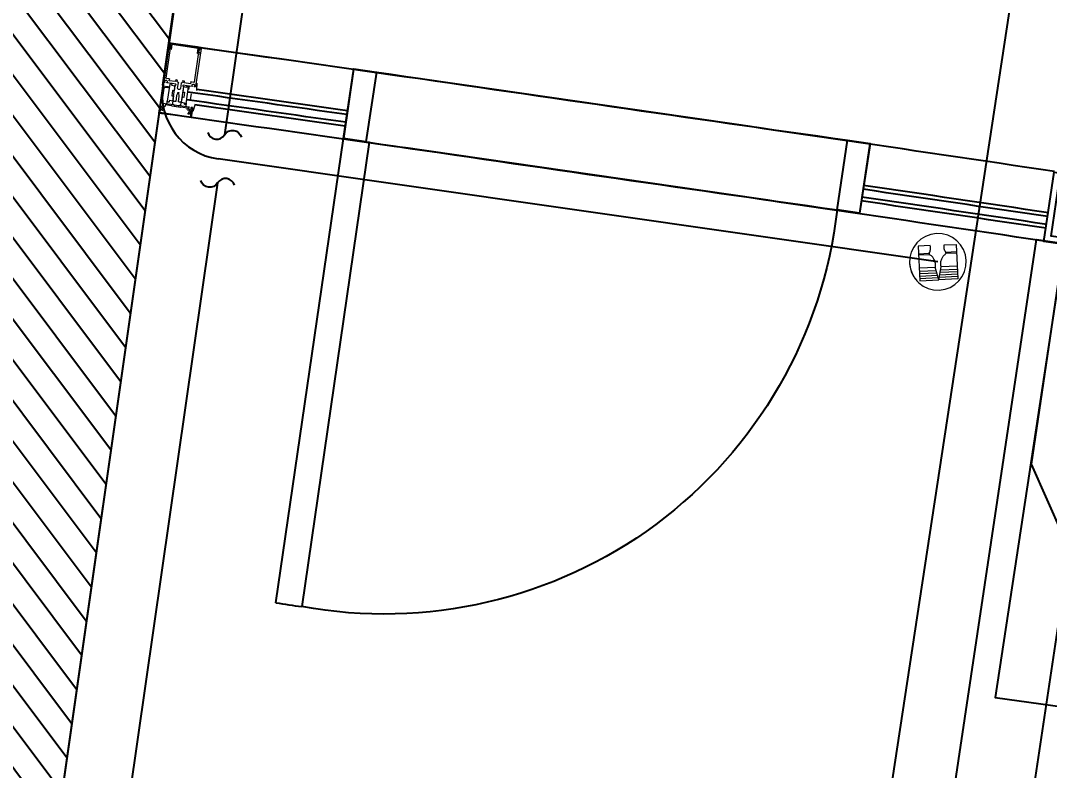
# Model space of a CAD drawing. Extents: x -678889171 to 586587, y -792238163 to 335485.
# Drawn here: x 29840 to 31418, y 49795 to 50946 of the extents above; entities that cross this region are included whole.
import ezdxf
from ezdxf.xclip import XClip

# ---------------------------------------------------------------- set-up
doc = ezdxf.new("R2010")
doc.units = 0
doc.header["$MEASUREMENT"] = 0
doc.header["$XCLIPFRAME"] = 2
doc.layers.get('0').update_dxf_attribs({"color": 8})
doc.layers.get('Defpoints').update_dxf_attribs({"color": 252})
for name, color, linetype in [('1', 8, 'Continuous'), ('9TH-FURN$0$XR-A-TYP-1-2-3-4-5-6-7-8-9-10$0$I-EQPM', 252, 'Continuous'), ('9TH-FURN$0$XR-A-TYP-1-2-3-4-5-6-7-8-9-10$0$TYPICAL TYPES$0$I-FURN', 252, 'Continuous'), ('9TH-FURN$0$XR-A-TYP-1-2-3-4-5-6-7-8-9-10$0$XREF_1BR$0$I-EQPM', 252, 'Continuous'), ('E-CUT-LINE', 1, 'Continuous'), ('embedded HR power', 3, 'Continuous'), ('HR_LIGHT', 1, 'Continuous'), ('Title Block', 7, 'Continuous'), ('XR-A-9TH-FLOOR$0$A-SITE-PATT', 252, 'Continuous'), ('XR-A-9TH-FLOOR$0$A-WALL', 252, 'Continuous'), ('XR-A-col-910$0$A-COLS', 252, 'Continuous'), ('XR-A-col-910$0$A-SITE-PATT', 252, 'Continuous'), ('XR-A-TYP 00(OUTER)$0$A-DOOR', 252, 'Continuous'), ('XR-A-TYP 00(OUTER)$0$A-GLAZ', 252, 'Continuous'), ('XR-A-TYP 00(OUTER)$0$A-SITE-PATT', 252, 'Continuous'), ('XR-A-TYP-4TH TO 10TH (OUTER)$0$A-DIM-IN', 252, 'Continuous'), ('XR-A-TYP31$0$XR-A-TYP-1-2-3-4-5-6-7-8-9$0$A-WALL', 252, 'Continuous')]:
    doc.layers.add(name, color=color, linetype=linetype)
doc.layers.add('XR-A-TYP 00(OUTER)$0$A-WALL-CMU', color=252, linetype='Continuous', lineweight=50)
doc.layers.add('XR-A-TYP 00(OUTER)$0$Main entrance$0$A-ELEV-GLAZ', color=252, linetype='Continuous', lineweight=20)
doc.styles.add('Work$0$E-M.MODUL', font='romans.shx', dxfattribs={"width": 0.8})
doc.dimstyles.new('Work$0$S-DIM', dxfattribs={"dimscale": 500, "dimtxt": 0.2065, "dimasz": 0.104, "dimexe": 0, "dimexo": 0, "dimgap": 0, "dimtad": 0, "dimdec": 0, "dimzin": 0, "dimdsep": 46, "dimtxsty": 'Work$0$E-M.MODUL', "dimcen": 0.25, "dimclrd": 5, "dimclre": 5, "dimclrt": 1, "dimadec": 0, "dimazin": 0, "dimtfac": 1, "dimtdec": 0, "dimtofl": 0, "dimtmove": 0, "dimatfit": 3, "dimfxl": 1, "dimtolj": 1, "dimtzin": 0, "dimlwe": 13, "dimarcsym": 0})

# ---------------------------------------------------------------- blocks, each defined once
blk = doc.blocks.new('CW_0.000')
blk.add_lwpolyline([(0, -26, 0.66), (0, 0, -0.66), (0, 26, 0.97)], format="xyb")
blk = doc.blocks.new('OO')
at = {"layer": 'Title Block', "color": 1, "lineweight": 0}
blk.add_lwpolyline([(60952.7, 178216.7, 1), (60952.7, 178129.8, 1), (60952.7, 178216.7, 0.198221), (60922.1, 178204.1, 0.198221)], format="xyb", dxfattribs=at)
for points in [[(60925.2, 178173.1), (60944.8, 178177.7), (60945.5, 178177.5), (60946.8, 178177.3), (60947.6, 178177.2), (60948.6, 178177.2), (60949.5, 178177.2), (60950.6, 178177.2), (60951.8, 178177.4), (60952.8, 178177.6), (60954.4, 178178), (60955.7, 178178.4), (60957.2, 178179.1), (60959.2, 178180.3), (60960.1, 178180.8), (60960.8, 178181.4), (60961.7, 178182.2), (60962.4, 178182.9), (60963.1, 178183.6), (60963.7, 178184.5), (60964.4, 178185.4), (60964.7, 178185.9), (60964.9, 178185.8), (60965.2, 178185.8), (60965.4, 178185.7), (60965.7, 178185.7), (60966, 178185.7), (60966.2, 178185.8), (60966.4, 178185.8), (60966.7, 178185.9), (60966.7, 178186), (60968, 178185.2), (60969.2, 178184.6), (60970.7, 178184.1), (60972.2, 178183.8), (60973.8, 178183.6), (60975.3, 178183.6), (60976.7, 178183.7), (60977.8, 178183.9), (60978.3, 178184), (60978.2, 178202.2), (60925.2, 178202.2), (60925.2, 178173.1)], [(60928.8, 178202.2), (60928.8, 178174)], [(60932.4, 178202.2), (60932.4, 178174.8)], [(60936, 178202.2), (60936, 178175.6)], [(60939.6, 178202.2), (60939.6, 178176.4)], [(60944.8, 178202.2), (60944.8, 178177.6)], [(60964.7, 178202.2), (60964.7, 178185.9)], [(60966.7, 178202.2), (60966.7, 178186)], [(60925.2, 178173.1), (60944.8, 178168.6), (60945.5, 178168.7), (60946.8, 178168.9), (60947.6, 178169), (60948.6, 178169.1), (60949.5, 178169.1), (60950.6, 178169), (60951.8, 178168.9), (60952.8, 178168.7), (60954.4, 178168.3), (60955.7, 178167.8), (60957.2, 178167.1), (60959.2, 178166), (60960.1, 178165.4), (60960.8, 178164.8), (60961.7, 178164.1), (60962.4, 178163.3), (60963.1, 178162.6), (60963.7, 178161.8), (60964.4, 178160.9), (60964.7, 178160.4), (60964.9, 178160.4), (60965.2, 178160.5), (60965.4, 178160.5), (60965.7, 178160.5), (60966, 178160.5), (60966.2, 178160.5), (60966.4, 178160.4), (60966.7, 178160.3), (60966.7, 178160.3), (60968, 178161), (60969.2, 178161.6), (60970.7, 178162.1), (60972.2, 178162.5), (60973.8, 178162.7), (60975.3, 178162.7), (60976.7, 178162.5), (60977.8, 178162.3), (60978.3, 178162.2), (60978.2, 178144), (60925.2, 178144), (60925.2, 178173.1)], [(60928.8, 178144), (60928.8, 178172.3)], [(60932.4, 178144), (60932.4, 178171.5)], [(60936, 178144), (60936, 178170.6)], [(60939.6, 178144), (60939.6, 178169.8)], [(60944.8, 178144), (60944.8, 178168.6)], [(60964.7, 178144), (60964.7, 178160.4)], [(60966.7, 178144), (60966.7, 178160.3)]]:
    blk.add_lwpolyline(points, dxfattribs=at)
blk = doc.blocks.new('*D3041')
at = {"layer": '1', "color": 5, "lineweight": 13, "transparency": 16777216}
for p, q in [((31492.7, 50427.6), (31842.7, 50375.2)), ((31186.2, 48380.4), (31536.3, 48328))]:
    blk.add_line(p, q, dxfattribs=at)
at = {"layer": '1', "color": 5, "lineweight": -2, "transparency": 16777216}
for p, q in [((31835, 50323.7), (31710.2, 49489.7)), ((31544, 48379.4), (31668.8, 49213.5))]:
    blk.add_line(p, q, dxfattribs=at)
at = {"layer": '1', "color": 5, "transparency": 16777216}
for points in [[(31826.4, 50325), (31843.6, 50322.5), (31842.7, 50375.2)], [(31535.4, 48380.7), (31552.5, 48378.1), (31536.3, 48328)]]:
    blk.add_solid(points, dxfattribs=at)
at = {"layer": 'Defpoints', "color": 0, "transparency": 16777216}
for p in [(31492.7, 50427.6, 0), (31186.2, 48380.4, 0), (31536.3, 48328)]:
    blk.add_point(p, dxfattribs=at)
at = {"layer": '1', "color": 1, "transparency": 16777216, "insert": (31689.5, 49351.6), "char_height": 103.25, "attachment_point": 5, "rotation": 81.4867, "style": 'Work$0$E-M.MODUL'}
blk.add_mtext('\\A1;1950', dxfattribs=at)
blk = doc.blocks.new('*U293')
at = {"layer": '9TH-FURN$0$XR-A-TYP-1-2-3-4-5-6-7-8-9-10$0$XREF_1BR$0$I-EQPM'}
blk.add_lwpolyline([(-14235.9, 12033.2), (-14235.9, 11254.2), (-14172.9, 11154.2), (-14162.9, 11036.7), (-14139.9, 11036.7), (-14139.9, 12250.7), (-14162.9, 12250.7), (-14172.9, 12133.2)], close=True, dxfattribs=at)
for points in [[(-14162.9, 11036.7), (-14162.9, 12250.7)], [(-14172.9, 12133.2), (-14172.9, 11154.2)]]:
    blk.add_lwpolyline(points, dxfattribs=at)
blk = doc.blocks.new('*U1547')
at = {"layer": 'XR-A-col-910$0$A-SITE-PATT'}
h = blk.add_hatch(dxfattribs=at)
h.set_pattern_fill('ANSI31', color=256, scale=300, angle=8.1314)
h.set_pattern_definition([(45, (5496.236, -59210.182), (-26.516504, 26.516504), [])])
h.paths.add_polyline_path([(100, -25307), (100, -17907), (2350, -17907), (2350, -17557), (-250, -17557), (-250, -25307)])
at = {"layer": 'XR-A-col-910$0$A-COLS'}
blk.add_lwpolyline([(100, -25307), (100, -17907), (2350, -17907), (2350, -17557), (-250, -17557), (-250, -25307)], close=True, dxfattribs=at)
blk = doc.blocks.new('XR-A-col-910')
at = {"layer": 'XR-A-col-910$0$A-SITE-PATT', "xscale": -1, "rotation": 171.8685461071584}
blk.add_blockref('*U1547', (29245.2, 12739.3), dxfattribs=at)
blk = doc.blocks.new('XR-A-TYP 00(OUTER)$0$D1')
at = {"layer": 'XR-A-TYP 00(OUTER)$0$A-DOOR', "extrusion": (-2.40084e-09, -2.24279e-08, 1), "elevation": 0}
for points in [[(66309, 178847.8), (66344, 178846.8), (66346.5, 178954.8), (66311.5, 178955.7), (66309, 178847.8)], [(67073.7, 178826.6), (67108.7, 178825.7), (67111.2, 178933.7), (67076.2, 178934.6), (67073.7, 178826.6)]]:
    blk.add_lwpolyline(points, dxfattribs=at)
for points in [[(67076.2, 178934.6, -0.001328), (66346.5, 178954.8, -0.000542)], [(67073.5, 178826.4, -0.001345), (66344, 178846.8, -0.000388)], [(67089.2, 178105.8, -0.000073), (67049.2, 178106.8, -0.000073)]]:
    blk.add_lwpolyline(points, format="xyb", dxfattribs=at)
at = {"layer": 'XR-A-TYP 00(OUTER)$0$A-DOOR', "extrusion": (-2.40828e-09, -2.24517e-08, 1), "elevation": 0}
blk.add_lwpolyline([(67089.2, 178105.8), (67108.7, 178825.6), (67068.8, 178826.7), (67049.2, 178106.8)], dxfattribs=at)
at = {"layer": 'XR-A-TYP 00(OUTER)$0$A-DOOR'}
blk.add_arc((67041.7, 178805.7, 0), 698.9, 176.6234, 270.6138, dxfattribs=at)
blk = doc.blocks.new('XR-A-TYP 00(OUTER)$0$m')
at = {"layer": 'XR-A-TYP 00(OUTER)$0$Main entrance$0$A-ELEV-GLAZ'}
for p, q in [((12664.2, 190975.7, 0), (12663.8, 190966.3, 0)), ((12664.2, 190975.7, 0), (12663.8, 190966.3, 0)), ((12714.1, 190973.9, 0), (12664.2, 190975.7, 0)), ((12664.9, 190966.7, 0), (12665.2, 190974.4, 0)), ((12665.2, 190974.4, 0), (12713, 190972.7, 0)), ((12668, 190970.6, 0), (12665.7, 190966.8, 0)), ((12668.1, 190967.5, 0), (12669.5, 190969.7, 0)), ((12708.4, 190968.3, 0), (12709.6, 190966, 0)), ((12712, 190965.1, 0), (12709.9, 190969.1, 0)), ((12713, 190972.7, 0), (12712.8, 190965, 0)), ((12713.8, 190964.5, 0), (12714.1, 190973.9, 0)), ((12663.8, 190964.2, 0), (12662.7, 190933.4, 0)), ((12663.8, 190964.2, 0), (12663.6, 190960.2, 0)), ((12665.3, 190964.8, 0), (12664.4, 190964.8, 0)), ((12665.3, 190964.8, 0), (12664.4, 190964.8, 0)), ((12665.5, 190966.6, 0), (12664.9, 190966.7, 0)), ((12664.9, 190936.7, 0), (12665.7, 190958.5, 0)), ((12665.1, 190965, 0), (12665.5, 190965, 0)), ((12667, 190959.7, 0), (12683.8, 190959.1, 0)), ((12668, 190964.7, 0), (12668.1, 190967.5, 0)), ((12670.4, 190964.6, 0), (12668, 190964.7, 0)), ((12671.6, 190961.6, 0), (12671.6, 190963.3, 0)), ((12681.8, 190961.3, 0), (12671.6, 190961.6, 0)), ((12674, 190955.5, 0), (12673.1, 190929, 0)), ((12673.7, 190959.4, 0), (12673.6, 190954.2, 0)), ((12676.6, 190954.1, 0), (12676.7, 190955.4, 0)), ((12681.8, 190953.9, 0), (12676.6, 190954.1, 0)), ((12681.8, 190953.9, 0), (12680.9, 190929.2, 0)), ((12681.5, 190945.9, 0), (12681.8, 190953.9, 0)), ((12682.3, 190961.8, 0), (12681.8, 190961.3, 0)), ((12681.8, 190953.9, 0), (12682, 190959.2, 0)), ((12682.6, 190953.8, 0), (12681.8, 190953.9, 0)), ((12683.1, 190953.8, 0), (12681.8, 190953.9, 0)), ((12683.3, 190959.1, 0), (12682, 190959.2, 0)), ((12688.4, 190961.6, 0), (12682.3, 190961.8, 0)), ((12683, 190954.1, 0), (12682.6, 190953.8, 0)), ((12683.3, 190953.8, 0), (12683, 190954.1, 0)), ((12684.8, 190953.8, 0), (12683.3, 190953.8, 0)), ((12683.8, 190959.1, 0), (12684.1, 190958.8, 0)), ((12684.1, 190958.8, 0), (12684.5, 190959.1, 0)), ((12684.5, 190959.1, 0), (12692.7, 190958.8, 0)), ((12685.1, 190954.1, 0), (12684.8, 190953.8, 0)), ((12685.4, 190953.7, 0), (12685.1, 190954.1, 0)), ((12686.3, 190953.7, 0), (12685.4, 190953.7, 0)), ((12685.8, 190959, 0), (12685.9, 190961.7, 0)), ((12686, 190944.6, 0), (12686.3, 190953.7, 0)), ((12688.7, 190961.2, 0), (12688.4, 190961.6, 0)), ((12689, 190961.6, 0), (12688.7, 190961.2, 0)), ((12695, 190961.3, 0), (12689, 190961.6, 0)), ((12690.5, 190953.6, 0), (12690.2, 190944.5, 0)), ((12691.4, 190953.5, 0), (12690.5, 190953.6, 0)), ((12691.4, 190958.8, 0), (12691.5, 190961.5, 0)), ((12691.7, 190953.8, 0), (12691.4, 190953.5, 0)), ((12692, 190953.5, 0), (12691.7, 190953.8, 0)), ((12693.5, 190953.4, 0), (12692, 190953.5, 0)), ((12692.7, 190958.8, 0), (12693, 190958.4, 0)), ((12693, 190958.4, 0), (12693.3, 190958.8, 0)), ((12693.3, 190958.8, 0), (12708.1, 190958.2, 0)), ((12693.9, 190953.8, 0), (12693.5, 190953.4, 0)), ((12695, 190953.4, 0), (12693.7, 190953.4, 0)), ((12695.2, 190958.7, 0), (12693.9, 190958.7, 0)), ((12694.2, 190953.4, 0), (12693.9, 190953.8, 0)), ((12694.1, 190928.8, 0), (12695, 190953.4, 0)), ((12695, 190953.4, 0), (12694.2, 190953.4, 0)), ((12694.7, 190945.5, 0), (12695, 190953.4, 0)), ((12695.5, 190960.8, 0), (12695, 190961.3, 0)), ((12695.2, 190958.7, 0), (12695, 190953.4, 0)), ((12695, 190953.4, 0), (12700.2, 190953.2, 0)), ((12705.7, 190960.4, 0), (12695.5, 190960.8, 0)), ((12700.2, 190953.2, 0), (12700.2, 190954.5, 0)), ((12702.9, 190954.4, 0), (12701.9, 190928, 0)), ((12703.4, 190958.4, 0), (12703.2, 190953.1, 0)), ((12705.8, 190962, 0), (12705.7, 190960.4, 0)), ((12709.5, 190963.2, 0), (12707.1, 190963.3, 0)), ((12707.8, 190960.1, 0), (12707.9, 190960.4, 0)), ((12708.9, 190961.4, 0), (12710.8, 190961.3, 0)), ((12709.6, 190966, 0), (12709.5, 190963.2, 0)), ((12711.4, 190958.1, 0), (12713.1, 190958, 0)), ((12711.8, 190960.2, 0), (12711.8, 190960, 0)), ((12712.8, 190965, 0), (12712.1, 190965, 0)), ((12712.1, 190963.3, 0), (12712.5, 190963.3, 0)), ((12713.1, 190963, 0), (12712.3, 190963.1, 0)), ((12713.6, 190958.5, 0), (12713.7, 190962.4, 0)), ((12716.3, 190952.6, 0), (12715.1, 190964.1, 0)), ((12678.6, 190938.1, 0), (12678.9, 190946, 0)), ((12681.2, 190938, 0), (12678.6, 190938.1, 0)), ((12678.9, 190946, 0), (12681.5, 190945.9, 0)), ((12680.9, 190930.1, 0), (12681.2, 190938, 0)), ((12687, 190940, 0), (12686, 190944.6, 0)), ((12690.2, 190944.5, 0), (12688.8, 190939.9, 0)), ((12694.2, 190929.6, 0), (12694.5, 190937.5, 0)), ((12694.5, 190937.5, 0), (12697.1, 190937.4, 0)), ((12697.4, 190945.4, 0), (12694.7, 190945.5, 0)), ((12697.1, 190937.4, 0), (12697.4, 190945.4, 0)), ((12707.4, 190937.8, 0), (12707.7, 190946.9, 0)), ((12662.5, 190927.7, 0), (12660.3, 190868.4)), ((12662.5, 190927.7, 0), (12660.3, 190868.4)), ((12662.7, 190933.4, 0), (12670.5, 190933.1, 0)), ((12664.6, 190928, 0), (12662.9, 190928.1, 0)), ((12665.5, 190921.1, 0), (12664, 190878.4)), ((12664.2, 190925.9, 0), (12664.2, 190926.1, 0)), ((12667.1, 190924.7, 0), (12665.2, 190924.8, 0)), ((12670.4, 190921.3, 0), (12666, 190921.5, 0)), ((12670.6, 190935.2, 0), (12666.1, 190935.4, 0)), ((12675.4, 190927.6, 0), (12667.9, 190927.9, 0)), ((12668.2, 190926, 0), (12668.2, 190925.8, 0)), ((12670.9, 190924.2, 0), (12670.8, 190921.7, 0)), ((12680.7, 190923.8, 0), (12670.9, 190924.2, 0)), ((12671.1, 190933.7, 0), (12671.2, 190934.5, 0)), ((12675.7, 190927.3, 0), (12675.4, 190927.6, 0)), ((12675.7, 190928.9, 0), (12675.8, 190930.3, 0)), ((12676, 190927.6, 0), (12675.7, 190927.3, 0)), ((12675.8, 190930.3, 0), (12680.9, 190930.1, 0)), ((12681.9, 190927.4, 0), (12676, 190927.6, 0)), ((12680.6, 190921.4, 0), (12680.7, 190923.8, 0)), ((12682.7, 190920.9, 0), (12681, 190920.9, 0)), ((12681.1, 190929, 0), (12682, 190929, 0)), ((12682.2, 190928.8, 0), (12682.1, 190927.6, 0)), ((12683.9, 190923.7, 0), (12683.2, 190923.7, 0)), ((12683.2, 190923.7, 0), (12683.2, 190921.3, 0)), ((12685.5, 190933, 0), (12685.3, 190924.9, 0)), ((12689.5, 190924.8, 0), (12689.8, 190932.8, 0)), ((12691.4, 190923.4, 0), (12690.7, 190923.5, 0)), ((12691.3, 190921, 0), (12691.4, 190923.4, 0)), ((12692.8, 190927.2, 0), (12692.9, 190928.4, 0)), ((12698.9, 190926.8, 0), (12693, 190927, 0)), ((12693.1, 190928.6, 0), (12693.9, 190928.6, 0)), ((12703.7, 190923, 0), (12693.9, 190923.3, 0)), ((12693.9, 190923.3, 0), (12693.9, 190920.9, 0)), ((12699.3, 190929.4, 0), (12694.2, 190929.6, 0)), ((12699.2, 190926.5, 0), (12698.9, 190926.8, 0)), ((12699.5, 190926.8, 0), (12699.2, 190926.5, 0)), ((12699.3, 190928.1, 0), (12699.3, 190929.4, 0)), ((12707, 190926.5, 0), (12699.5, 190926.8, 0)), ((12702.3, 190926.7, 0), (12702.5, 190932, 0)), ((12703.7, 190920.6, 0), (12703.7, 190923, 0)), ((12706.6, 190924.4, 0), (12706.6, 190924.6, 0)), ((12709.5, 190923.2, 0), (12707.6, 190923.3, 0)), ((12712, 190926.3, 0), (12710.3, 190926.4, 0)), ((12710.3, 190866.6), (12712.4, 190925.9, 0)), ((12710.6, 190924.5, 0), (12710.5, 190924.2, 0)), ((12715.5, 190931.5, 0), (12713.5, 190920.1, 0)), ((12693.4, 190920.5, 0), (12691.7, 190920.6, 0)), ((12708.5, 190920, 0), (12704.1, 190920.1, 0)), ((12707.4, 190876.8), (12708.9, 190919.5, 0)), ((12661.9, 190869.3), (12663.9, 190874.2)), ((12662.4, 190876.9), (12664, 190878.4)), ((12662.4, 190874.9), (12662.4, 190876.9)), ((12663.9, 190874.2), (12663, 190874.3)), ((12707.4, 190876.8), (12708.8, 190875.3)), ((12708.8, 190875.3), (12708.7, 190873.3)), ((12660.7, 190868.2), (12661.9, 190869.3)), ((12708.1, 190872.7), (12707.2, 190872.7)), ((12707.2, 190872.7), (12708.9, 190867.7)), ((12708.9, 190867.7), (12709.9, 190866.5))]:
    blk.add_line(p, q, dxfattribs=at)
at = {"layer": 'XR-A-TYP 00(OUTER)$0$Main entrance$0$A-ELEV-GLAZ', "elevation": 0}
blk.add_lwpolyline([(12709.6, 190866, 0.668179), (12709.8, 190866.3), (12708.1, 190868.2), (12707.1, 190868.2), (12707.2, 190872.7), (12707.9, 190872.7), (12706.6, 190875.1, 0.767327), (12706, 190875), (12705.7, 190867.4), (12665, 190868.9), (12665.2, 190876.4, 0.767327), (12664.7, 190876.6), (12663.2, 190874.3), (12663.9, 190874.2), (12663.7, 190869.7), (12662.7, 190869.8), (12660.8, 190868.1, 0.668179), (12661, 190867.7)], format="xyb", close=True, dxfattribs=at)
at = {"layer": 'XR-A-TYP 00(OUTER)$0$Main entrance$0$A-ELEV-GLAZ'}
for centre, radius, start, end in [((12668.8, 190970.1, 0), 0.847, 327.9564, 147.9564), ((12709.2, 190968.7, 0), 0.847, 27.9564, 207.9564), ((12665.1, 190966.2, 0), 1.27, 177.9564, 267.9564), ((12664.4, 190964.1, 0), 0.635, 87.9564, 177.9564), ((12664.4, 190964.1, 0), 0.635, 87.9564, 177.9564), ((12665.3, 190965.8, 0), 1.06, 267.9564, 69.2935), ((12665.5, 190965.8, 0), 0.847, 267.9564, 87.9564), ((12666.9, 190958.4, 0), 1.27, 87.9564, 177.9564), ((12670.4, 190963.3, 0), 1.27, 357.9564, 87.9564), ((12675.4, 190955.4, 0), 1.32, 357.9564, 177.9564), ((12701.5, 190954.5, 0), 1.32, 357.9564, 177.9564), ((12707.1, 190962, 0), 1.27, 87.9564, 177.9564), ((12709.7, 190960.1, 0), 1.91, 177.9564, 223.1461), ((12708.9, 190960.3, 0), 1.06, 87.9564, 177.9564), ((12708.1, 190958.5, 0), 0.318, 267.9564, 43.1461), ((12710.8, 190960.2, 0), 1.06, 357.9564, 87.9564), ((12711.4, 190958.4, 0), 0.318, 132.7668, 267.9564), ((12712.3, 190964.1, 0), 1.06, 106.6194, 267.9564), ((12712.1, 190964.1, 0), 0.847, 87.9564, 267.9564), ((12709.9, 190960.1, 0), 1.91, 312.7668, 357.9564), ((12712.5, 190964.5, 0), 1.27, 267.9564, 357.9564), ((12713.1, 190962.4, 0), 0.635, 357.9564, 87.9564), ((12713.2, 190958.5, 0), 0.423, 267.9564, 357.9564), ((12666.2, 190936.6, 0), 1.27, 177.9564, 267.9564), ((12687.9, 190940.2, 0), 0.911, 192.9564, 342.9564), ((12662.9, 190927.6, 0), 0.423, 87.9564, 177.9564), ((12666.1, 190926.1, 0), 1.91, 132.7668, 177.9564), ((12665.3, 190925.9, 0), 1.06, 177.9564, 267.9564), ((12664.6, 190927.7, 0), 0.318, 312.7668, 87.9564), ((12665.9, 190921.1, 0), 0.423, 87.9564, 177.9564), ((12667.1, 190925.8, 0), 1.06, 267.9564, 357.9564), ((12667.9, 190927.6, 0), 0.318, 87.9564, 223.1461), ((12666.3, 190926, 0), 1.91, 357.9564, 43.1461), ((12670.4, 190921.7, 0), 0.423, 267.9564, 357.9564), ((12670.5, 190933.7, 0), 0.635, 267.9564, 357.9564), ((12670.5, 190934.6, 0), 0.635, 357.9564, 87.9564), ((12674.4, 190929, 0), 1.32, 177.9564, 357.9564), ((12681, 190921.4, 0), 0.423, 177.9564, 267.9564), ((12681.1, 190929.2, 0), 0.212, 177.9564, 267.9564), ((12681.9, 190927.6, 0), 0.212, 267.9564, 357.9564), ((12681.9, 190928.8, 0), 0.212, 357.9564, 87.9564), ((12682.7, 190921.3, 0), 0.423, 267.9564, 357.9564), ((12684, 190925, 0), 1.27, 267.9564, 357.9564), ((12687.7, 190932.9, 0), 2.12, 357.9564, 177.9564), ((12690.8, 190924.7, 0), 1.27, 177.9564, 267.9564), ((12691.7, 190921, 0), 0.423, 177.9564, 267.9564), ((12693, 190927.2, 0), 0.212, 177.9564, 267.9564), ((12693.1, 190928.4, 0), 0.212, 87.9564, 177.9564), ((12693.4, 190920.9, 0), 0.423, 267.9564, 357.9564), ((12693.9, 190928.8, 0), 0.212, 267.9564, 357.9564), ((12700.6, 190928, 0), 1.32, 177.9564, 357.9564), ((12708.5, 190924.5, 0), 1.91, 132.7668, 177.9564), ((12707.6, 190924.4, 0), 1.06, 177.9564, 267.9564), ((12707, 190926.2, 0), 0.318, 312.7668, 87.9564), ((12709.5, 190924.3, 0), 1.06, 267.9564, 357.9564), ((12710.3, 190926.1, 0), 0.318, 87.9564, 223.1461), ((12708.6, 190924.5, 0), 1.91, 357.9564, 43.1461), ((12712, 190925.9, 0), 0.423, 357.9564, 87.9564), ((12704.1, 190920.5, 0), 0.423, 177.9564, 267.9564), ((12708.5, 190919.5, 0), 0.423, 357.9564, 87.9564), ((12663, 190874.9), 0.635, 177.9564, 267.9564), ((12660.6, 190868.4), 0.211, 177.9564, 312.9564), ((12708.1, 190873.3), 0.635, 267.9564, 357.9564), ((12710.1, 190866.6), 0.211, 222.9564, 357.9564)]:
    blk.add_arc(centre, radius, start, end, dxfattribs=at)
blk = doc.blocks.new('XR-A-TYP 00(OUTER)$0$corner1')
at = {"layer": 'XR-A-TYP 00(OUTER)$0$A-GLAZ'}
for points in [[(67874.9, 8251.7), (67981.1, 8229.8), (67958.8, 8124.2), (67852.6, 8146)], [(67882.6, 8239.9), (67969.2, 8222.1), (67951.1, 8136), (67864.5, 8153.8)]]:
    blk.add_lwpolyline(points, close=True, dxfattribs=at)
blk = doc.blocks.new('XR-A-TYP 00(OUTER)')
at = {"layer": 'XR-A-TYP 00(OUTER)$0$A-GLAZ'}
for p, q in [((33151.4, 37349.2, 0), (33135.8, 37242.6, 0)), ((33943.1, 37234.4, 0), (33927.5, 37127.8, 0))]:
    blk.add_line(p, q, dxfattribs=at)
for centre, radius, start, end in [((9915.3, -125927), 164920.6, 81.522979, 81.999958), ((-54136.5, -579718.9), 623210.7, 81.9585199, 81.9749052), ((9915.3, -125927), 164850.6, 81.900636, 81.986216), ((9915.3, -125927), 164856.6, 81.900627, 81.981615), ((9915.3, -125927), 164838.6, 81.900654, 81.986228), ((9915.3, -125927), 164832.6, 81.900663, 81.981598), ((9915.3, -125927), 164812.6, 81.522979, 81.999958), ((9915.3, -125927), 164850.6, 81.522979, 81.622595), ((9915.3, -125927), 164856.6, 81.522979, 81.622595), ((9915.3, -125927), 164832.6, 81.522979, 81.622592), ((9915.3, -125927), 164838.6, 81.522979, 81.622593)]:
    blk.add_arc(centre, radius, start, end, dxfattribs=at)
at = {"layer": 'XR-A-TYP 00(OUTER)$0$A-SITE-PATT', "xscale": -0.9999999999999983, "rotation": 169.7746999202516}
blk.add_blockref('XR-A-TYP 00(OUTER)$0$m', (54291.8, 227472.3, 0), dxfattribs=at)
at = {"layer": 'XR-A-TYP 00(OUTER)$0$A-SITE-PATT', "rotation": 3.585023878988403}
blk.add_blockref('XR-A-TYP 00(OUTER)$0$corner1', (-33000.2, 24711.4), dxfattribs=at)
at = {"layer": 'XR-A-TYP 00(OUTER)$0$A-WALL-CMU', "xscale": -0.9999999999999991, "rotation": 350.1897415367441}
blk.add_blockref('XR-A-TYP 00(OUTER)$0$D1', (68793.9, -150402.5, 0), dxfattribs=at)
blk = doc.blocks.new('XR-A-TYP-4TH TO 10TH (OUTER)')
at = {"layer": 'XR-A-TYP-4TH TO 10TH (OUTER)$0$A-DIM-IN'}
ref = blk.add_blockref('XR-A-TYP 00(OUTER)', (0, 0), dxfattribs=at)
XClip(ref).set_block_clipping_path([(19908.0302680896, -24395.0039034439), (141486.3941120692, 77630.6383366612)])
blk = doc.blocks.new('XR-A-TYP31')
at = {"layer": 'XR-A-TYP31$0$XR-A-TYP-1-2-3-4-5-6-7-8-9$0$A-WALL', "elevation": 0}
blk.add_lwpolyline([(34029.1, 35952.2), (34199.1, 37087.8), (34317.8, 37070.1), (34147.8, 35934.5)], dxfattribs=at)

msp = doc.modelspace()

# ---------------------------------------------------------------- linework, layer by layer
at = {"layer": '9TH-FURN$0$XR-A-TYP-1-2-3-4-5-6-7-8-9-10$0$TYPICAL TYPES$0$I-FURN', "elevation": 0}
msp.add_lwpolyline([(31906.8, 51340.1), (31560.6, 51391.5), (31335, 49907), (31681.7, 49858.5), (31906.8, 51340.1)], dxfattribs=at)

# ---------------------------------------------------------------- block references
at = {"layer": '9TH-FURN$0$XR-A-TYP-1-2-3-4-5-6-7-8-9-10$0$I-EQPM', "xscale": -1, "rotation": 171.6096883257588}
msp.add_blockref('*U293', (47230.4, 60091.8, 0), dxfattribs=at)
at = {"layer": 'XR-A-9TH-FLOOR$0$A-SITE-PATT'}
msp.add_blockref('XR-A-TYP-4TH TO 10TH (OUTER)', (-2800.4, 13522.1), dxfattribs=at)
at = {"layer": 'XR-A-9TH-FLOOR$0$A-WALL'}
msp.add_blockref('XR-A-col-910', (-2800.4, 13522.1), dxfattribs=at)

# ---------------------------------------------------------------- next in the draw order: block references
msp.add_blockref('XR-A-TYP31', (-2800.4, 13522.1), dxfattribs=at)

# ---------------------------------------------------------------- next in the draw order: linework, layer by layer
at = {"color": 240, "true_color": 0xed1f24}
for p, q in [((30058.6, 50846.5), (30123.3, 51299.8)), ((31247.4, 50575.4, 0), (30143.4, 50733.4))]:
    msp.add_line(p, q, dxfattribs=at)
msp.add_arc((30157.5, 50832.4), 100, 171.8685, 261.8685, dxfattribs=at)
at = {"layer": 'HR_LIGHT', "color": 4}
for p, q in [((30201.8, 51108), (30153.2, 50770.3)), ((31378.7, 51105.9, 0), (30968.7, 48413.2, 0)), ((30142.6, 50696.5), (29810.3, 48386))]:
    msp.add_line(p, q, dxfattribs=at)
at = {"layer": 'XR-A-9TH-FLOOR$0$A-WALL'}
msp.add_lwpolyline([(29776.8, 51349.3), (30123.3, 51299.8), (29340.5, 45821.2)], dxfattribs=at)

# ---------------------------------------------------------------- next in the draw order: block references
at = {"layer": 'E-CUT-LINE'}
for p, rotation in [((30153.2, 50770.3), 261.8149812934334), ((30142.6, 50696.5), 81.81498129343532)]:
    msp.add_blockref('CW_0.000', p, dxfattribs=dict(at, rotation=rotation))
at = {"layer": 'embedded HR power', "rotation": 92.80701736314703}
msp.add_blockref('OO', (212191.8, -1578.7, 0), dxfattribs=at)

# ---------------------------------------------------------------- next in the draw order: dimensions: what is measured, and where the dimension line sits
at = {"layer": '1', "color": 4}
dim = msp.add_aligned_dim(p1=(31492.7, 50427.6, 0), p2=(31186.2, 48380.4, 0), distance=354, text='1950', dimstyle='Work$0$S-DIM', dxfattribs=at)
dim.commit()
dim.dimension.update_dxf_attribs({"geometry": '*D3041', "text_midpoint": (31689.5, 49351.6)})

doc.saveas('drawing.dxf')
